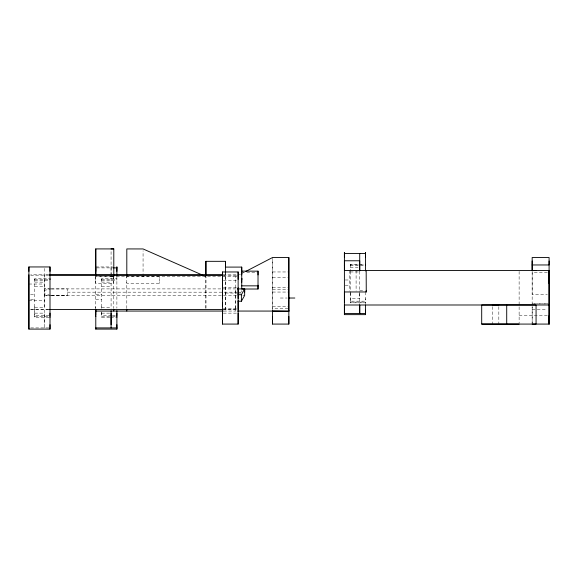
<?xml version="1.0" encoding="UTF-8"?>
<svg xmlns="http://www.w3.org/2000/svg" width="578" height="578" viewBox="0 0 578 578"><rect width="100%" height="100%" fill="white"/><g stroke="black" fill="none" stroke-linecap="round" stroke-linejoin="round"><path stroke-width="0.43" stroke-dasharray="2.89 2.17" d="M49.108 317.279L34.759 317.279L34.759 315.935M34.759 306.795L34.759 315.631L49.108 315.631M34.759 280.135L34.759 278.769L49.108 278.769M44.21 327.914L44.21 274.81L30.699 274.81M95.782 308.435L95.782 306.795M95.775 280.836L95.775 283.249L113.794 283.249L113.794 280.836M95.782 280.135L95.782 279.427M95.775 279.152L95.775 276.739L113.794 276.739L113.794 279.152M109.712 317.279L101.641 317.279L101.641 315.935M101.641 312.431L101.641 315.631L111.503 315.631M101.641 308.406L101.641 306.795M101.641 280.135L101.641 278.769L116.886 278.769L116.886 279.499M111.084 275.236L111.084 276.587L113.794 276.602L95.775 276.595M126.806 308.421L126.806 275.569M143.062 276.609L143.069 250.736M126.806 282.31L126.806 283.263L159.383 283.263L159.383 276.746L126.813 276.746L126.813 277.7M205.905 308.428L205.905 275.923M225.449 271.696L225.449 311.08L225.449 273.011M223.672 311.08L235.766 311.058L235.773 276.602L240.426 274.189M241.734 291.876L241.734 290.662M272.549 310.393L272.549 258.417M350.275 302.121L365.52 302.084L365.52 302.814L350.275 302.814L350.275 301.478M350.275 292.338L350.275 301.167L365.52 301.167L365.52 298.689M350.275 265.678L350.275 264.312L363.721 264.312M359.718 292.981L359.718 298.689L350.275 298.689M532.157 323.203L532.165 306.542M241.199 273.791L243.526 272.578M44.21 290.438L50.546 288.993M51.428 288.986L67.25 288.899L67.25 295.437L51.428 295.466M350.275 264.89L363.721 264.89M350.275 265.75L363.721 265.75M95.782 266.949L112.486 266.949M350.275 267.614L357.999 267.708M96.678 267.889L112.746 267.889M272.556 271.963L287.981 271.963M350.275 271.949L359.718 271.949M547.315 272.635L532.165 272.635L532.165 294.491L547.315 294.491M241.734 272.715L257.167 272.715M48.718 274.911L44.21 274.81M222.805 274.94L238.143 274.94M48.711 275.07L30.699 275.236M223.375 275.099L237.276 275.099M223.672 275.916L225.449 275.916M235.773 276.602L111.084 276.587L111.07 248.908M272.556 277.577L288.841 277.577M34.759 279.347L49.108 279.347M101.641 279.347L116.886 279.347M345.247 279.99L350.275 279.99M34.759 280.207L49.108 280.207M101.641 280.207L116.886 280.207M223.375 280.605L237.269 280.605M34.759 282.078L44.21 282.172M101.641 282.078L111.084 282.172M28.9 284.029L44.21 284.029M345.247 285.207L350.275 285.207M34.759 286.406L44.21 286.406M101.641 286.406L111.084 286.406M272.556 287.642L287.981 287.642M223.375 287.801L237.269 287.801M50.524 288.884L44.21 288.884L49.275 288.892M50.965 288.899L238.143 288.913M272.556 289.484L288.841 289.484M359.726 290.669L364.559 290.669M272.556 292.049L288.841 292.049M67.25 292.172L238.353 292.172M239.249 292.172L241.055 292.172M225.449 293.046L238.309 293.046M239.162 293.046L240.881 293.046M30.576 294.455L34.759 294.455M95.782 294.455L101.641 294.455M50.546 295.336L44.21 293.689L44.21 295.459L50.524 295.452M51.428 295.452L238.143 295.43M242.854 295.43L244.653 295.43M280.344 298.024L287.165 298.024M30.576 299.664L34.759 299.664M95.782 299.664L101.641 299.664M28.9 300.314L44.21 300.314M547.315 303.84L532.165 303.912L549.1 303.912M272.556 306.564L288.841 306.564M34.759 307.438L44.21 307.438L44.21 267.889M101.641 307.438L111.084 307.438M223.375 308.24L237.269 308.24M287.981 308.406L272.556 308.406L272.549 257.513M30.699 309.266L48.718 309.367M222.805 309.396L237.233 309.396M48.711 309.526L28.9 309.692M223.375 309.555L237.269 309.555M532.165 309.62L547.315 309.62M34.759 313.146L44.21 313.146L44.21 324.692M101.641 313.146L111.084 313.146M223.375 313.146L238.136 313.146M112.399 315.631L116.886 315.631M519.123 315.675L547.308 315.675M34.759 316.578L49.108 316.542M101.641 316.578L111.503 316.542M112.399 316.578L116.886 316.542M110.608 317.279L115.99 317.279M30.699 327.914L49.181 327.914M44.21 295.459L50.546 295.466M51.428 295.336L67.25 295.437M204.272 275.894L205.905 276.616L205.913 310.184M159.383 276.746L159.383 277.7M159.383 283.263L159.383 282.31M532.157 271.422L532.157 324.077M519.123 271.422L519.123 323.239M498.828 306.68L498.828 324.077M492.312 306.68L492.312 324.077M365.52 292.063L365.52 305.198M359.726 271.407L359.718 292.634M359.718 293.516L359.726 305.003M356.099 270.533L356.099 291.066M350.275 264.312L350.275 271.104M350.275 271.393L350.275 292.678M350.275 293.111L350.275 302.814M349.589 270.533L349.589 291.066M235.766 290.944L235.773 311.065M116.886 276.385L116.886 308.175M113.794 275.944L113.794 308.37M111.084 267.889L111.092 308.399M101.641 278.769L101.641 307.901M101.641 311.845L101.641 317.279M95.775 275.944L95.775 308.37M34.759 278.769L34.759 317.279"/><path stroke-width="0.87" d="M50.004 324.692L50.004 329.092L28.9 329.092L28.9 274.81M28.9 271.349L28.9 266.949L50.004 266.949L50.004 329.092M50.004 317.279L50.004 316.578M50.004 315.631L50.004 313.146M50.004 279.499L50.004 278.769M50.004 271.349L50.004 266.949M116.886 324.692L116.886 329.092L95.782 329.092L95.782 327.914L116.886 327.914M95.782 316.621L95.782 315.935M95.782 314.996L95.782 309.252L95.782 329.092M95.782 271.349L95.782 266.949M111.084 327.914L111.084 310.704M116.886 317.279L116.886 316.578M116.886 315.631L116.886 313.146M116.886 271.349L116.886 266.949L116.886 275.72M126.806 311.072L126.806 309.302M126.806 275.72L126.813 248.93L143.069 248.945L203.456 275.533M205.905 275.056L205.905 261.328L225.449 261.328L225.449 267.621M238.136 313.146L238.136 324.077L222.501 324.077L222.501 309.555L49.607 309.526M222.501 306.275L222.501 302.424M222.501 298.429L222.501 271.971L238.136 271.971L238.136 279.311M225.449 272.599L225.449 261.328M238.136 300.668L238.136 309.555M238.136 298.429L238.136 271.971M241.734 274.926L241.734 267.094L225.449 267.094M244.653 292.172L244.653 288.913L237.457 288.913M241.734 272.599L241.734 289.014L258.019 289.014L258.019 285.214M258.019 274.926L258.019 271.161L241.734 271.125M245.852 271.378L272.549 257.521L288.841 257.528L288.841 324.077L272.556 324.077L272.549 310.393M365.52 310.234L365.52 314.634L344.409 314.634L344.416 305.003L549.093 304.982M344.409 302.157L344.409 301.478M344.409 300.531L344.409 292.338M344.409 265.678L344.409 264.97M344.409 256.892L344.409 252.492L344.409 314.634M359.726 305.003L359.718 313.449L359.718 305.198M365.52 265.042L365.52 264.312M365.52 256.892L365.52 252.492L365.52 270.952M506.711 324.077L506.718 304.946L536.066 304.982L536.066 324.077L532.157 324.077M536.066 270.526L532.157 270.533L532.165 260.996M344.409 270.533L549.093 270.526L549.093 324.077L481.698 324.077L481.698 304.989L506.718 304.946M549.093 260.996L549.093 264.962L532.165 264.962M366.17 290.669L366.264 291.962L366.17 270.533M549.093 270.526L549.093 283.567M241.394 301.217L241.394 294.708L244.653 288.913L244.653 295.43L241.394 301.217L238.136 301.217M95.782 275.236L95.76 248.916L113.794 248.923L113.794 275.713M111.07 248.916L113.794 248.916M344.409 253.431L365.52 253.431M113.57 267.889L116.886 267.889M49.621 274.911L222.805 274.94M49.614 275.07L222.501 275.099M242.384 278.936L241.734 278.936L241.734 282.339M241.734 285.843L258.019 285.843M344.409 291.962L366.264 291.962M238.136 294.708L241.394 294.708M288.863 298.024L294.831 298.024M492.312 304.938L498.828 304.938M95.775 311.065L223.209 311.058M237.558 311.058L288.841 311.08L288.841 257.528M288.841 311.325L272.549 311.065M344.409 313.449L365.52 313.449M481.698 324.077L519.131 324.077M95.76 248.916L95.782 275.547M113.794 311.051L113.794 309.266M549.093 315.675L549.093 324.077L549.093 257.506L532.165 257.506L532.165 270.533M359.726 270.533L359.718 260.779L344.409 260.779L344.416 270.533M288.841 310.4L288.841 311.08M258.019 271.125L258.019 289.014M365.52 305.198L365.52 314.634M359.718 253.431L359.718 271.104M288.841 316.448L288.841 324.077M272.556 316.448L272.556 324.077M241.734 267.094L241.734 271.696M238.136 287.801L238.136 324.077M222.501 271.971L222.501 324.077M205.905 261.328L205.905 275.706M116.886 310.661L116.886 329.092M111.084 313.146L111.084 324.692M28.9 266.949L28.9 329.092"/></g></svg>
